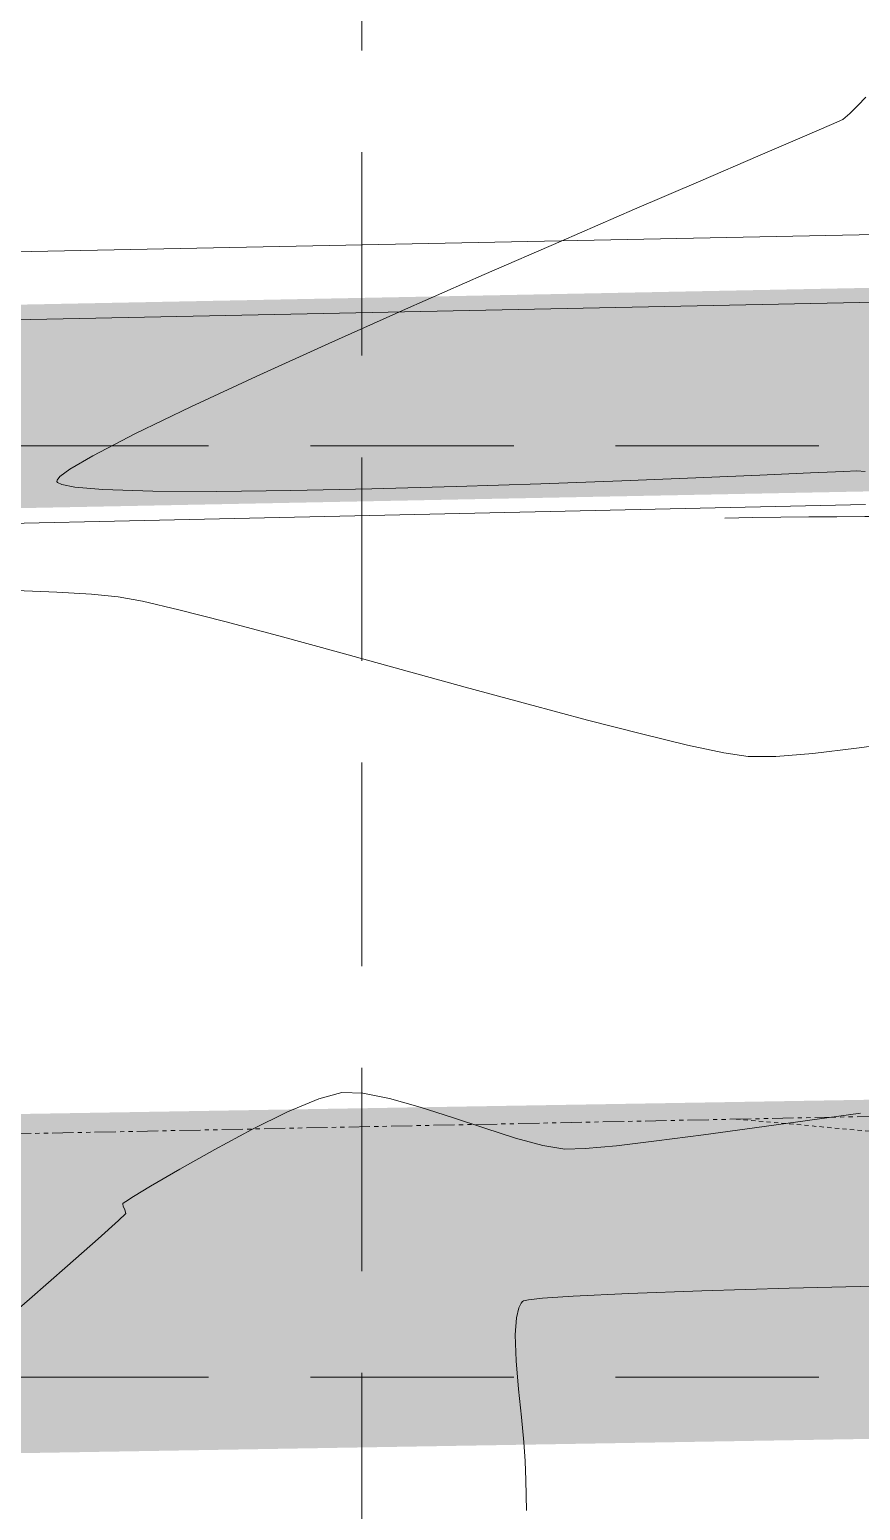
# Model space of a CAD drawing. Extents: x 2140663 to 2528301, y 336313 to 7007653.
# Drawn here: x 2527850.66 to 2527875.18, y 7007455.89 to 7007499.55 of the extents above; entities that cross this region are included whole.
import ezdxf

# ---------------------------------------------------------------- set-up
doc = ezdxf.new("R2010")
doc.units = 0
doc.header["$MEASUREMENT"] = 0
for name, pattern in [('HIDDEN', [0.375, 0.25, -0.125]), ('PHANTOM2', [1.25, 0.625, -0.125, 0.125, -0.125, 0.125, -0.125]), ('xdrc002pt$0$HIDDEN2', [0.1875, 0.125, -0.0625])]:
    doc.linetypes.add(name, pattern=pattern)
for name, color, linetype in [('1 EXISTING CONTOURS', 43, 'Continuous'), ('1 SILT FENCE', 200, 'Continuous'), ('GRID', 254, 'HIDDEN'), ('LIMITS OF DISTURBANCE', 1, 'HIDDEN'), ('xdrc002ar$0$xdrc002ar$0$C-PKNG-FACE-N', 1, 'Continuous'), ('xdrc002bs$0$C-STRM-PIPE-E', 5, 'Continuous'), ('xdrc002bs$0$v-pave-exst', 6, 'Continuous'), ('xdrc002pt$0$V-ESMT-STRM-N', 2, 'xdrc002pt$0$HIDDEN2'), ('xdrc002pt$0$v-prop-line', 3, 'PHANTOM2')]:
    doc.layers.add(name, color=color, linetype=linetype)

msp = doc.modelspace()

# ---------------------------------------------------------------- linework, layer by layer
at = {"layer": '1 EXISTING CONTOURS', "color": 43, "lineweight": 0, "extrusion": (0.727834299758535, -0.6857530401646085, 0), "elevation": -2965538.381750125}
msp.add_lwpolyline([(6833794.93725472, 600), (6833795.27866791, 600)], dxfattribs=at)
at = {"layer": '1 EXISTING CONTOURS', "color": 43, "lineweight": 0, "extrusion": (0.4129520436384413, -0.9107527708740915, 0), "elevation": -5338206.216475612}
msp.add_lwpolyline([(5196028.652216519, 600.0000000000003), (5196029.020543458, 600.0000000000003)], dxfattribs=at)
at = {"layer": '1 EXISTING CONTOURS', "color": 43, "lineweight": 0, "extrusion": (0.6455040893721384, -0.7637568137855443, 0), "elevation": -3720270.078083807}
msp.add_lwpolyline([(6454049.406230397, 600.0000000000007), (6454049.667528182, 600.0000000000007)], dxfattribs=at)
at = {"layer": '1 EXISTING CONTOURS', "color": 43, "lineweight": 0, "extrusion": (0.703742193417613, -0.7104554350582217, 0), "elevation": -3199542.183401342}
msp.add_lwpolyline([(6727413.795913085, 600), (6727414.135811532, 600)], dxfattribs=at)
at = {"layer": '1 EXISTING CONTOURS', "color": 43, "lineweight": 0, "extrusion": (0.3970202610458612, -0.9178098454032165, 0), "elevation": -5427932.187515041}
msp.add_lwpolyline([(5102225.192469581, 600), (5102226.134934828, 600)], dxfattribs=at)
at = {"layer": '1 EXISTING CONTOURS', "color": 43, "lineweight": 0}
for points, elevation in [([(2527872.148824959, 7007495.816255227), (2527873.461086449, 7007496.379711365)], 600), ([(2527866.351409759, 7007493.318197752), (2527868.511695121, 7007494.252700324)], 600), ([(2527864.073032757, 7007492.325609233), (2527866.351409759, 7007493.318197752)], 600), ([(2527861.758855607, 7007491.307732861), (2527864.073032757, 7007492.325609233)], 600), ([(2527857.352266835, 7007489.327308953), (2527859.491169803, 7007490.297366736)], 600), ([(2527851.556629464, 7007486.369152811), (2527851.849898626, 7007486.586997526)], 600), ([(2527872.213415057, 7007486.415301623), (2527870.324173073, 7007486.33653138)], 600), ([(2527873.701363112, 7007486.479406076), (2527872.213415057, 7007486.415301623)], 600), ([(2527874.687521284, 7007486.522083977), (2527873.701363112, 7007486.479406076)], 600), ([(2527875.313128072, 7007486.519976473), (2527875.071393621, 7007486.536574567)], 600), ([(2527851.469696785, 7007486.229578602), (2527851.474650849, 7007486.266969307)], 600), ([(2527854.304909218, 7007485.942401768), (2527852.823170108, 7007485.989692708)], 600), ([(2527860.764184904, 7007486.010007809), (2527858.375912569, 7007485.959320081)], 600), ([(2527868.134133113, 7007486.249856116), (2527865.743791129, 7007486.16203659)], 600), ([(2527870.324173073, 7007486.33653138), (2527868.134133113, 7007486.249856116)], 600), ([(2527856.189322023, 7007485.934531147), (2527854.304909218, 7007485.942401768)], 600), ([(2527851.463752531, 7007482.964993537), (2527850.271344043, 7007483.008509709)], 601), ([(2527852.486228329, 7007482.905321846), (2527851.463752531, 7007482.964993537)], 601), ([(2527856.428983827, 7007482.095810105), (2527855.064720621, 7007482.445331465)], 601), ([(2527859.777206209, 7007481.192767738), (2527858.021566334, 7007481.670885862)], 601), ([(2527871.860958222, 7007478.117923411), (2527871.150289072, 7007478.222068469)], 601), ([(2527872.683655409, 7007478.121706779), (2527871.860958222, 7007478.117923411)], 601), ([(2527873.776819877, 7007478.208850163), (2527872.683655409, 7007478.121706779)], 601), ([(2527875.064705838, 7007478.358481834), (2527873.776819877, 7007478.208850163)], 601), ([(2527859.875195031, 7007468.208451955), (2527859.195505601, 7007468.02486772)], 602), ([(2527860.500333485, 7007468.185508241), (2527859.875195031, 7007468.208451955)], 602), ([(2527858.276549109, 7007467.637334463), (2527857.21970892, 7007467.115562441)], 602), ([(2527859.195505601, 7007468.02486772), (2527858.276549109, 7007467.637334463)], 602), ([(2527863.138653961, 7007467.469540669), (2527862.185015325, 7007467.774969629)], 602), ([(2527857.21970892, 7007467.115562441), (2527856.126368397, 7007466.52926191)], 602), ([(2527869.163621238, 7007466.778953237), (2527867.976155047, 7007466.637591036)], 602), ([(2527872.054636659, 7007467.167950331), (2527870.545937252, 7007466.960910142)], 602), ([(2527856.126368397, 7007466.52926191), (2527855.097910906, 7007465.948143127)], 602), ([(2527867.052005111, 7007466.552334964), (2527866.459637859, 7007466.538696443)], 602), ([(2527854.23571981, 7007465.441916351), (2527853.73380836, 7007465.137702467)], 602), ([(2527853.415670265, 7007464.932979846), (2527853.413965703, 7007464.915088895)], 602), ([(2527853.413965703, 7007464.915088895), (2527853.429735938, 7007464.858662571)], 602), ([(2527853.426382855, 7007464.941951151), (2527853.415670265, 7007464.932979846)], 602), ([(2527853.429735938, 7007464.858662571), (2527853.475640692, 7007464.749862996)], 602), ([(2527853.285268824, 7007464.430925163), (2527852.6840392, 7007463.892036788)], 602), ([(2527870.494207143, 7007462.360340075), (2527873.071008537, 7007462.435148022)], 602), ([(2527850.664044, 7007462.116274829), (2527849.406625035, 7007461.030287828)], 602), ([(2527865.165355819, 7007461.994860048), (2527865.206752363, 7007462.046942863)], 602), ([(2527865.206752363, 7007462.046942863), (2527865.236439731, 7007462.062973931)], 602), ([(2527865.236439731, 7007462.062973931), (2527865.379753166, 7007462.094961612)], 602), ([(2527866.702007089, 7007462.205892056), (2527868.347119576, 7007462.283824337)], 602), ([(2527865.174126368, 7007458.633738498), (2527865.08636415, 7007459.460824992)], 602), ([(2527865.251589782, 7007457.898173966), (2527865.174126368, 7007458.633738498)], 602), ([(2527865.290033136, 7007457.336003782), (2527865.251589782, 7007457.898173966)], 602), ([(2527865.3023811, 7007456.781240658), (2527865.290033136, 7007457.336003782)], 602), ([(2527865.32315276, 7007455.885696929), (2527865.3023811, 7007456.781240658)], 602)]:
    msp.add_lwpolyline(points, dxfattribs=dict(at, elevation=elevation))
at = {"layer": '1 EXISTING CONTOURS', "color": 43, "lineweight": 0, "extrusion": (0.3944397496184774, -0.9189218051177765, 0), "elevation": -5442247.44737848}
msp.add_lwpolyline([(5086949.908108879, 600), (5086951.733321425, 600)], dxfattribs=at)
at = {"layer": '1 EXISTING CONTOURS', "color": 43, "lineweight": 0, "extrusion": (0.3953680980851086, -0.9185227634721768, 0), "elevation": -5437104.420327567}
msp.add_lwpolyline([(5092444.446088959, 600.0000000000003), (5092446.579843624, 600.0000000000003)], dxfattribs=at)
at = {"layer": '1 EXISTING CONTOURS', "color": 43, "lineweight": 0, "extrusion": (0.4069811418804732, -0.9134365605523278, 0), "elevation": -5372106.693100804}
msp.add_lwpolyline([(5160955.682112355, 600.0000000000003), (5160958.164699432, 600.0000000000003)], dxfattribs=at)
at = {"layer": '1 EXISTING CONTOURS', "color": 43, "lineweight": 0, "extrusion": (0.4218416632561608, -0.9066695159435305, 0), "elevation": -5287121.406416109}
msp.add_lwpolyline([(5247980.028760968, 600.0000000000007), (5247982.155035871, 600.0000000000007)], dxfattribs=at)
at = {"layer": '1 EXISTING CONTOURS', "color": 43, "lineweight": 0, "extrusion": (0.4356402220803099, -0.9001208790522628, 0), "elevation": -5206351.147392881}
msp.add_lwpolyline([(5328117.446962621, 600), (5328119.262788534, 600)], dxfattribs=at)
at = {"layer": '1 EXISTING CONTOURS', "color": 43, "lineweight": 0, "extrusion": (0.460111594274359, -0.8878610931977522, 0), "elevation": -5058580.798610176}
msp.add_lwpolyline([(5468607.921197237, 600), (5468609.338992782, 600)], dxfattribs=at)
at = {"layer": '1 EXISTING CONTOURS', "color": 43, "lineweight": 0, "extrusion": (0.5062876594550916, -0.8623646594587961, 0), "elevation": -4763188.587723808}
msp.add_lwpolyline([(5727734.082494043, 600.0000000000007), (5727734.872497721, 600.0000000000007)], dxfattribs=at)
at = {"layer": '1 EXISTING CONTOURS', "color": 43, "lineweight": 0, "extrusion": (0.0377215937755857, -0.9992882874141125, 0), "elevation": -6907143.74365251}
msp.add_lwpolyline([(2790409.511410311, 600.0000000000007), (2790409.127264572, 600.0000000000007)], dxfattribs=at)
at = {"layer": '1 EXISTING CONTOURS', "color": 43, "lineweight": 0, "extrusion": (0.8399600228657889, 0.5426482838702279, 0), "elevation": 5925894.555012912}
msp.add_lwpolyline([(4514273.991427977, 600), (4514274.03171875, 600)], dxfattribs=at)
at = {"layer": '1 EXISTING CONTOURS', "color": 43, "lineweight": 0, "extrusion": (0.7800048872476135, -0.6257734221504121, 0), "elevation": -2413362.157489651}
msp.add_lwpolyline([(7047735.803536824, 600), (7047735.934540496, 600)], dxfattribs=at)
at = {"layer": '1 EXISTING CONTOURS', "color": 43, "lineweight": 0, "extrusion": (-0.4370070166804317, -0.8994580965070408, 0), "elevation": -7407629.033854072}
msp.add_lwpolyline([(-788624.006991643, 600.0000000000007), (-788624.145976387, 600.0000000000007)], dxfattribs=at)
at = {"layer": '1 EXISTING CONTOURS', "color": 43, "lineweight": 0, "extrusion": (-0.1931608506133682, -0.9811671039075456, 0), "elevation": -7363796.845230238}
msp.add_lwpolyline([(1126673.253175658, 600.0000000000007), (1126672.867241699, 600.0000000000007)], dxfattribs=at)
at = {"layer": '1 EXISTING CONTOURS', "color": 43, "lineweight": 0, "extrusion": (-0.08515376515239513, -0.9963678217808777, 0), "elevation": -7197289.737354189}
msp.add_lwpolyline([(1921957.39492965, 600), (1921956.563978541, 600)], dxfattribs=at)
at = {"layer": '1 EXISTING CONTOURS', "color": 43, "lineweight": 0, "extrusion": (0.02803754951460711, -0.9996068706332585, 0), "elevation": -6933856.140128378}
msp.add_lwpolyline([(2723342.214299216, 600), (2723339.723861981, 600)], dxfattribs=at)
at = {"layer": '1 EXISTING CONTOURS', "color": 43, "lineweight": 0, "extrusion": (0.03299332756753207, -0.9994555719670692, 0), "elevation": -6920268.387597959}
msp.add_lwpolyline([(2757689.789185746, 600), (2757687.297681246, 600)], dxfattribs=at)
at = {"layer": '1 EXISTING CONTOURS', "color": 43, "lineweight": 0, "extrusion": (0.01133606927884738, -0.999935744702281, 0), "elevation": -6978379.713547045}
msp.add_lwpolyline([(2607133.293925437, 600), (2607131.10719438, 600)], dxfattribs=at)
at = {"layer": '1 EXISTING CONTOURS', "color": 43, "lineweight": 0, "extrusion": (-0.0950390134622986, -0.9954735485788224, 0), "elevation": -7216008.480835535}
msp.add_lwpolyline([(1850426.822164642, 601), (1850426.022573803, 601)], dxfattribs=at)
at = {"layer": '1 EXISTING CONTOURS', "color": 43, "lineweight": 0, "extrusion": (-0.1824452540925206, -0.9832160135286222, 0), "elevation": -7351064.16670321}
msp.add_lwpolyline([(1206944.565554026, 601.0000000000007), (1206943.841563788, 601.0000000000007)], dxfattribs=at)
at = {"layer": '1 EXISTING CONTOURS', "color": 43, "lineweight": 0, "extrusion": (-0.2290258130210291, -0.9734203495767165, 0), "elevation": -7400170.072984228}
msp.add_lwpolyline([(855771.1965069927, 601.0000000000003), (855770.096589606, 601.0000000000003)], dxfattribs=at)
at = {"layer": '1 EXISTING CONTOURS', "color": 43, "lineweight": 0, "extrusion": (-0.2577960796988586, -0.9661993486294119, 0), "elevation": -7422296.113937578}
msp.add_lwpolyline([(635913.470549044, 601.0000000000007), (635911.822253058, 601.0000000000007)], dxfattribs=at)
at = {"layer": '1 EXISTING CONTOURS', "color": 43, "lineweight": 0, "extrusion": (0.2648702686433672, 0.9642840560689525, 0), "elevation": 7426757.285670353}
msp.add_lwpolyline([(-581503.3751805928, 601.0000000000007), (-581501.453096228, 601.0000000000007)], dxfattribs=at)
at = {"layer": '1 EXISTING CONTOURS', "color": 43, "lineweight": 0, "extrusion": (-0.2647939834575345, -0.9643050068959982, 0), "elevation": -7426711.259791926}
msp.add_lwpolyline([(582092.8587189554, 601), (582090.9029385846, 601)], dxfattribs=at)
at = {"layer": '1 EXISTING CONTOURS', "color": 43, "lineweight": 0, "extrusion": (0.2626407895657767, 0.9648936810116778, 0), "elevation": 7425393.4016985}
msp.add_lwpolyline([(-598671.3306966873, 601), (-598669.4100287387, 601)], dxfattribs=at)
at = {"layer": '1 EXISTING CONTOURS', "color": 43, "lineweight": 0, "extrusion": (-0.2580413372067606, -0.9661338770028443, 0), "elevation": -7422457.253544038}
msp.add_lwpolyline([(634038.7648308862, 601.0000000000007), (634036.9480536927, 601.0000000000007)], dxfattribs=at)
at = {"layer": '1 EXISTING CONTOURS', "color": 43, "lineweight": 0, "extrusion": (-0.2499432356243029, -0.9682604912758004, 0), "elevation": -7416888.53404631}
msp.add_lwpolyline([(696163.4856606342, 601.0000000000007), (696161.8414773806, 601.0000000000007)], dxfattribs=at)
at = {"layer": '1 EXISTING CONTOURS', "color": 43, "lineweight": 0, "extrusion": (-0.235836233769205, -0.9717928127134698, 0), "elevation": -7405980.552888962}
msp.add_lwpolyline([(803948.6497528332, 601.0000000000007), (803947.246693019, 601.0000000000007)], dxfattribs=at)
at = {"layer": '1 EXISTING CONTOURS', "color": 43, "lineweight": 0, "extrusion": (-0.2090048183940545, -0.9779146107345305, 0), "elevation": -7381052.588454523}
msp.add_lwpolyline([(1007445.418718275, 601), (1007444.324852561, 601)], dxfattribs=at)
at = {"layer": '1 EXISTING CONTOURS', "color": 43, "lineweight": 0, "extrusion": (0.1347007013631796, -0.9908863310452252, 0), "elevation": -6603107.976340512}
msp.add_lwpolyline([(3448750.517683149, 601), (3448749.097881885, 601)], dxfattribs=at)
at = {"layer": '1 EXISTING CONTOURS', "color": 43, "lineweight": 0, "extrusion": (-0.1969183345960973, -0.9804198944839397, 0), "elevation": -7368043.298852482}
msp.add_lwpolyline([(1098466.563501635, 602), (1098465.760181656, 602)], dxfattribs=at)
at = {"layer": '1 EXISTING CONTOURS', "color": 43, "lineweight": 0, "extrusion": (0.2707886837477895, 0.9626388153165962, 0), "elevation": 7430176.951042103}
msp.add_lwpolyline([(-535875.2838776989, 602.0000000000007), (-535874.3519695555, 602.0000000000007)], dxfattribs=at)
at = {"layer": '1 EXISTING CONTOURS', "color": 43, "lineweight": 0, "extrusion": (-0.3147520195078644, -0.9491739388624834, 0), "elevation": -7446955.527445461}
msp.add_lwpolyline([(193768.283039473, 602.0000000000003), (193767.2745478707, 602.0000000000003)], dxfattribs=at)
at = {"layer": '1 EXISTING CONTOURS', "color": 43, "lineweight": 0, "extrusion": (0.1369644142269597, -0.9905759684322378, 0), "elevation": -6595200.0609455}
msp.add_lwpolyline([(3463824.525988139, 602), (3463822.944467469, 602)], dxfattribs=at)
at = {"layer": '1 EXISTING CONTOURS', "color": 43, "lineweight": 0, "extrusion": (0.1341637931241945, -0.9909591700037538, 0), "elevation": -6604964.949668419}
msp.add_lwpolyline([(3445169.52036164, 602.0000000000007), (3445167.950098253, 602.0000000000007)], dxfattribs=at)
at = {"layer": '1 EXISTING CONTOURS', "color": 43, "lineweight": 0, "extrusion": (-0.3026961708436334, -0.9530871041812505, 0), "elevation": -7443901.35789375}
msp.add_lwpolyline([(288142.1492199758, 602), (288141.1966555375, 602)], dxfattribs=at)
at = {"layer": '1 EXISTING CONTOURS', "color": 43, "lineweight": 0, "extrusion": (-0.2614076157028316, -0.9652285006424961, 0), "elevation": -7424609.897679482}
msp.add_lwpolyline([(608162.9770209368, 602.0000000000003), (608162.1424336433, 602.0000000000003)], dxfattribs=at)
at = {"layer": '1 EXISTING CONTOURS', "color": 43, "lineweight": 0, "extrusion": (0.1305061345609032, -0.9914475018083265, 0), "elevation": -6617632.998778121}
msp.add_lwpolyline([(3420768.363795962, 602.0000000000007), (3420766.969555711, 602.0000000000007)], dxfattribs=at)
at = {"layer": '1 EXISTING CONTOURS', "color": 43, "lineweight": 0, "extrusion": (-0.1622284956849439, -0.9867532189903412, 0), "elevation": -7324732.137065295}
msp.add_lwpolyline([(1357569.61109007, 602), (1357568.952054341, 602)], dxfattribs=at)
at = {"layer": '1 EXISTING CONTOURS', "color": 43, "lineweight": 0, "extrusion": (0.09186342286210346, -0.9957716161550592, 0), "elevation": -6745617.774033585}
msp.add_lwpolyline([(3160909.050963637, 602), (3160908.122889447, 602)], dxfattribs=at)
at = {"layer": '1 EXISTING CONTOURS', "color": 43, "lineweight": 0, "extrusion": (0.5063181662274915, -0.8623467484417336, 0), "elevation": -4762966.51753433}
msp.add_lwpolyline([(5727894.932980747, 602.0000000000003), (5727893.933161246, 602.0000000000003)], dxfattribs=at)
at = {"layer": '1 EXISTING CONTOURS', "color": 43, "lineweight": 0, "extrusion": (0.5312024705049347, -0.8472449087067174, 0), "elevation": -4594237.012384105}
msp.add_lwpolyline([(5864093.999049152, 602), (5864093.724282542, 602)], dxfattribs=at)
at = {"layer": '1 EXISTING CONTOURS', "color": 43, "lineweight": 0, "extrusion": (0.6809470841124451, -0.7323326215858192, 0), "elevation": -3410460.473700936}
msp.add_lwpolyline([(6622942.196630089, 602), (6622941.894645409, 602)], dxfattribs=at)
at = {"layer": '1 EXISTING CONTOURS', "color": 43, "lineweight": 0, "extrusion": (0.5550141039260923, -0.8318409369844194, 0), "elevation": -4426101.898897734}
msp.add_lwpolyline([(5992013.928029858, 602), (5992013.838312114, 602)], dxfattribs=at)
at = {"layer": '1 EXISTING CONTOURS', "color": 43, "lineweight": 0, "extrusion": (0.9650211815219996, 0.2621719268226179, 0), "elevation": 4276592.683390431}
msp.add_lwpolyline([(6099619.695952581, 602.0000000000007), (6099619.578543503, 602.0000000000007)], dxfattribs=at)
at = {"layer": '1 EXISTING CONTOURS', "color": 43, "lineweight": 0, "extrusion": (0.6625665690868654, -0.7490030317218083, 0), "elevation": -3573741.019795781}
msp.add_lwpolyline([(6536280.633038377, 602.0000000000007), (6536279.430596367, 602.0000000000007)], dxfattribs=at)
at = {"layer": '1 EXISTING CONTOURS', "color": 43, "lineweight": 0, "extrusion": (0.6583605979213685, -0.7527026790869145, 0), "elevation": -3610298.23388419}
msp.add_lwpolyline([(6516158.40306395, 602.0000000000007), (6516156.915939592, 602.0000000000007)], dxfattribs=at)
at = {"layer": '1 EXISTING CONTOURS', "color": 43, "lineweight": 0, "extrusion": (0.02480579684168397, -0.9996922888784575, 0), "elevation": -6942600.255181937}
msp.add_lwpolyline([(2700920.905892754, 602.0000000000007), (2700923.841049907, 602.0000000000007)], dxfattribs=at)
at = {"layer": '1 EXISTING CONTOURS', "color": 43, "lineweight": 0, "extrusion": (0.8998432456922536, -0.4362134032581192, 0), "elevation": -782066.4499136647}
msp.add_lwpolyline([(7408305.85704322, 602), (7408306.01227749, 602)], dxfattribs=at)
at = {"layer": '1 EXISTING CONTOURS', "color": 43, "lineweight": 0, "extrusion": (0.1140201018979753, -0.9934784428276113, 0), "elevation": -6673535.062092152}
msp.add_lwpolyline([(3310371.303268726, 602), (3310371.722146011, 602)], dxfattribs=at)
at = {"layer": '1 EXISTING CONTOURS', "color": 43, "lineweight": 0, "extrusion": (0.06954693417540807, -0.9975786805795328, 0), "elevation": -6814689.522436049}
msp.add_lwpolyline([(3009092.533731328, 602), (3009093.442039002, 602)], dxfattribs=at)
at = {"layer": '1 EXISTING CONTOURS', "color": 43, "lineweight": 0, "extrusion": (0.0356143820222851, -0.9993656066691362, 0), "elevation": -6912988.32746884}
msp.add_lwpolyline([(2775831.123081735, 602), (2775833.271532265, 602)], dxfattribs=at)
at = {"layer": '1 EXISTING CONTOURS', "color": 43, "lineweight": 0, "extrusion": (0.9975360715904509, -0.070155440814602, 0), "elevation": 2030024.996651084}
msp.add_lwpolyline([(7167538.662716652, 602.0000000000007), (7167539.16855494, 602.0000000000007)], dxfattribs=at)
at = {"layer": '1 EXISTING CONTOURS', "color": 43, "lineweight": 0, "extrusion": (0.9738363184258934, -0.2272505773693481, 0), "elevation": 869277.0876817149}
msp.add_lwpolyline([(7398579.361244226, 602), (7398579.657502717, 602)], dxfattribs=at)
at = {"layer": '1 EXISTING CONTOURS', "color": 43, "lineweight": 0, "extrusion": (0.9995788108746911, 0.02902069693061285, 0), "elevation": 2730161.689317787}
msp.add_lwpolyline([(6931148.426947132, 602), (6931149.191782533, 602)], dxfattribs=at)
at = {"layer": '1 EXISTING CONTOURS', "color": 43, "lineweight": 0, "extrusion": (0.9965839207735447, 0.08258625100844269, 0), "elevation": 3097949.504918521}
msp.add_lwpolyline([(6774754.523592694, 602.0000000000003), (6774755.363196915, 602.0000000000003)], dxfattribs=at)
at = {"layer": '1 SILT FENCE', "color": 200, "linetype": 'Continuous', "lineweight": 0, "const_width": 10}
msp.add_lwpolyline([(2527691.8070874, 7007459.910734712), (2528105.114774872, 7007466.851410929)], dxfattribs=at)
at = {"layer": 'GRID', "color": 253, "linetype": 'HIDDEN', "lineweight": 0, "ltscale": 24}
for p, q in [((2527860.46923486, 7006031.938541753), (2527860.46923486, 7007624.562990395)), ((2527228.947377252, 7007487.275630045), (2528272.331315909, 7007487.275630045)), ((2527228.947377252, 7007459.818157976), (2528272.331315909, 7007459.818157976))]:
    msp.add_line(p, q, dxfattribs=at)
at = {"layer": 'LIMITS OF DISTURBANCE', "ltscale": 70, "const_width": 6}
msp.add_lwpolyline([(2527323.279507909, 7007478.034385583), (2527323.279507909, 7007463.102355542), (2527345.362386929, 7006446.874516389, 0.3527120601780434), (2527681.725039883, 7006131.321992346), (2528205.897920626, 7006144.525554366), (2528183.386823632, 7007495.015237641)], format="xyb", close=True, dxfattribs=at)
at = {"layer": 'xdrc002ar$0$xdrc002ar$0$C-PKNG-FACE-N', "color": 7, "lineweight": 0}
msp.add_arc((2527876.05329393, 7007235.19311508), 249.9999, 79.00886730708991, 91.11737504230217, dxfattribs=at)
at = {"layer": 'xdrc002bs$0$C-STRM-PIPE-E', "color": 5, "lineweight": 0}
for p, q in [((2527591.312528847, 7007487.738834859), (2527892.311090905, 7007493.849968021)), ((2527601.639681472, 7007485.94809348), (2527892.351688269, 7007491.8503801))]:
    msp.add_line(p, q, dxfattribs=at)
at = {"layer": 'xdrc002bs$0$v-pave-exst', "color": 7, "lineweight": 0}
msp.add_lwpolyline([(2527875.325527198, 7007485.54518708), (2527828.33418015, 7007484.507504335), (2527790.241843021, 7007483.725919287), (2527714.462598443, 7007482.397023675, 0.4043652713190415), (2527691.802102856, 7007465.051320417, -0.5814380765081351)], format="xyb", dxfattribs=at)
at = {"layer": 'xdrc002pt$0$V-ESMT-STRM-N', "color": 7, "lineweight": 0}
msp.add_line((2527871.508678305, 7007467.422261317), (2527971.711388019, 7007458.454396501), dxfattribs=at)
at = {"layer": 'xdrc002pt$0$v-prop-line', "color": 7, "lineweight": 0}
msp.add_line((2527332.689760574, 7007456.482693586), (2528169.444881075, 7007473.471219813), dxfattribs=at)

doc.saveas('drawing.dxf')
